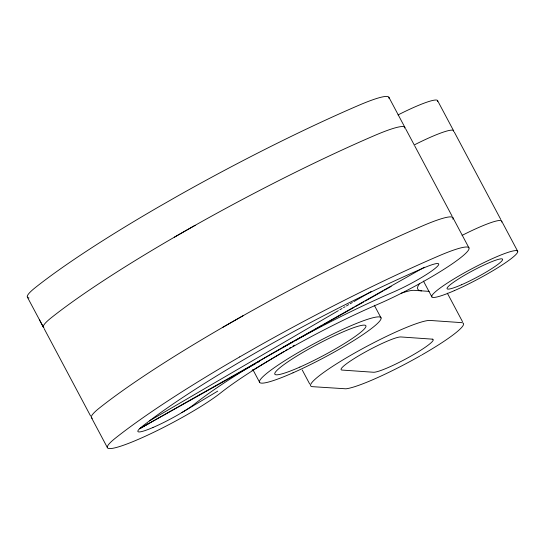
<?xml version="1.0" encoding="UTF-8"?>
<svg xmlns="http://www.w3.org/2000/svg" width="545" height="545" viewBox="0 0 545 545"><rect width="100%" height="100%" fill="white"/><g stroke="black" fill="none" stroke-linecap="round" stroke-linejoin="round"><path stroke-width="0.82" d="M181.928 412.531L217.728 391.119M252.062 370.58L284.204 351.348M285.662 350.476L287.855 349.168M289.32 348.289L290.778 347.417M292.972 346.109L294.429 345.23M149.473 420.849L338.384 310.636M339.848 309.785L342.056 308.497M343.527 307.639L344.999 306.781M346.463 305.922L348.671 304.635M350.142 303.776L352.349 302.489M353.814 301.637L371.458 291.343M174.366 237.191L195.158 225.317M222.401 327.538L243.193 315.657M255.98 363.461L139.561 428.724L148.376 423.649M422.137 354.747L423.812 353.78A68.745 8.495 -28 0 0 461.533 322.633L430.128 320.453A68.745 8.495 -28 0 0 355.66 352.472A68.745 8.495 -28 0 0 312.598 386.678L345.871 388.803A68.745 8.495 -28 0 0 418.465 356.839L419.8 356.083M421.469 355.129L420.468 355.708M282.848 347.356L424.344 267.234M139.561 428.724L293.496 341.654M294.974 340.816L312.735 330.767M314.22 329.929L322.354 325.324M323.839 324.493L354.182 307.326M355.66 306.488L363.801 301.882M365.279 301.044L383.04 291.003M384.525 290.165L391.181 286.397M258.201 362.214L259.686 361.383M429.126 291.377L414.111 290.335A68.745 8.495 -28 0 0 401.147 293.251M27.366 297.12L43.287 326.966M39.376 319.704L43.559 327.491M437.526 100.512L453.678 130.902M431.899 296.957L423.431 281.057M454.285 132.04L500.821 219.56M501.618 221.032L517.587 251.088M388.898 97.303L404.908 127.421M405.637 128.784L413.893 144.309M414.643 145.726L452.173 216.304M452.95 217.768L468.959 247.88M447.976 294.354L462.487 321.645M374.286 305.227L381.05 317.939M302.223 369.946L309.73 384.062M252.798 369.483L259.713 382.488M44.077 328.526L90.613 416.046M91.431 417.606L107.426 447.697M28.967 297.952A68.745 8.495 -28 0 1 35.418 287.515A267.357 33.047 -28 0 1 158.35 207.08L179.141 195.199A267.357 33.047 -28 0 1 358.644 105.369A68.745 8.495 -28 0 1 388.953 98.332M398.041 114.927A48.607 6.009 -28 0 1 437.587 101.561M43.934 327.77A68.745 8.495 -28 0 1 51.428 317.626A267.357 33.047 -28 0 1 374.653 135.487A68.745 8.495 -28 0 1 404.962 128.45M452.881 219.158A68.745 8.495 -28 0 0 422.688 225.828A267.357 33.047 -28 0 0 99.469 407.973A68.745 8.495 -28 0 0 92.289 418.247M421.68 290.86A137.483 16.99 -28 0 1 419.657 283.4M462.092 235.386A48.607 6.009 -28 0 1 501.632 222.026M447.336 293.183A68.745 8.495 -28 0 1 447.581 293.912M414.057 145.038A48.607 6.009 -28 0 1 453.651 131.508M239.705 356.907L238.417 357.656A267.357 33.047 -28 0 0 115.479 438.085A68.745 8.495 -28 0 0 137.687 439.631A68.745 8.495 -28 0 0 220.793 392.795A129.874 16.05 -28 0 1 377.801 304.321A68.745 8.495 -28 0 0 460.913 257.485A68.745 8.495 -28 0 0 438.705 255.946A267.357 33.047 -28 0 0 259.202 345.775L239.705 356.907M432.233 339.14L400.834 336.953A34.369 4.251 -28 0 0 363.597 352.969A34.369 4.251 -28 0 0 342.069 370.069L373.468 372.255A34.369 4.251 -28 0 0 410.705 356.239A34.369 4.251 -28 0 0 432.233 339.14M454.257 290.676A48.607 6.009 -28 0 0 517.743 251.422A48.607 6.009 -28 0 0 452.234 279.973A48.607 6.009 -28 0 0 454.257 290.676M293.006 372.814A68.745 8.495 -28 0 0 380.996 317.796A68.745 8.495 -28 0 0 286.827 359.434A68.745 8.495 -28 0 0 293.006 372.814M152.995 427.484A34.369 4.251 -28 0 0 194.551 404.07A164.243 20.301 -28 0 1 393.115 292.175A34.369 4.251 -28 0 0 434.672 268.76A34.369 4.251 -28 0 0 423.567 267.99A232.988 28.796 -28 0 0 141.898 426.715A34.369 4.251 -28 0 0 152.995 427.484M299.907 367.064A51.557 6.37 -28 0 0 365.906 325.801A51.557 6.37 -28 0 0 295.274 357.03A51.557 6.37 -28 0 0 299.907 367.064M461.588 284.735A31.419 3.883 -28 0 0 502.626 259.359A31.419 3.883 -28 0 0 460.28 277.821A31.419 3.883 -28 0 0 461.588 284.735"/></g></svg>
